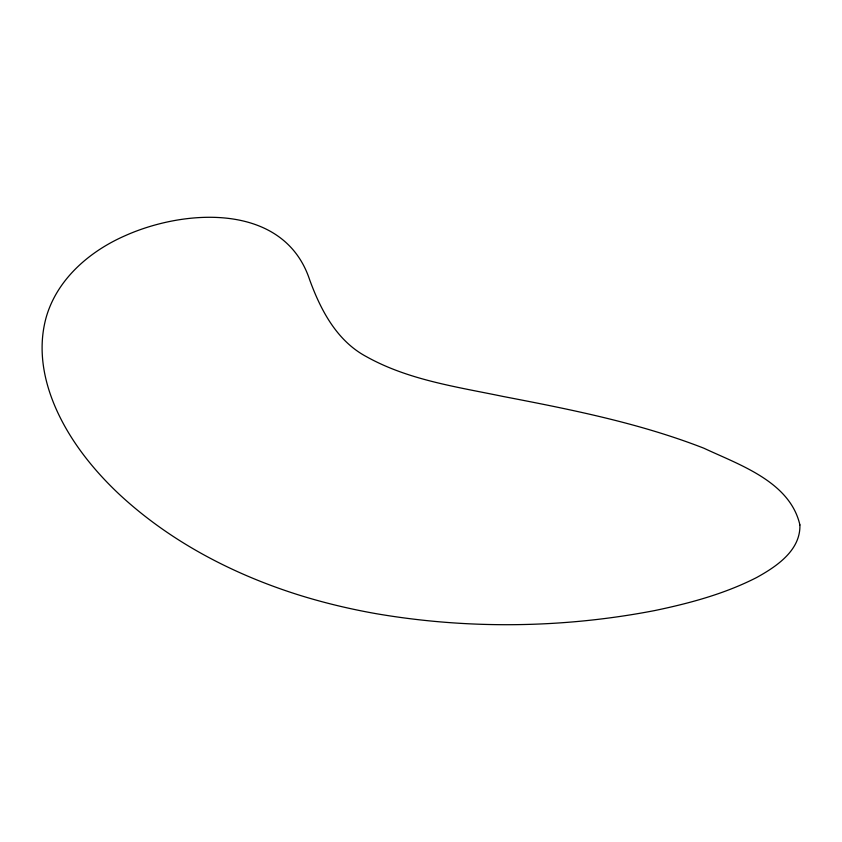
<?xml version="1.0" encoding="UTF-8"?>
<svg xmlns="http://www.w3.org/2000/svg" width="842" height="842" viewBox="0 0 842 842"><rect width="100%" height="100%" fill="white"/><g stroke="black" fill="none" stroke-linecap="round" stroke-linejoin="round"><path stroke-width="1.26" d="M799.9 524.913C800.679 550.415 776.461 566.571 756.653 577.517C724.678 593.873 689.714 603.261 654.718 610.566C563.151 628.227 468.352 629.416 376.416 613.723A421.6 243.412 0 0 1 298.036 594.747C232.634 574.044 170.179 541.501 119.648 494.643A553.289 319.434 0 0 1 82.253 453.133C53.93 415.095 33.038 365.533 46.068 317.76C56.846 279.428 89.347 251.421 124.774 235.865C185.156 208.616 284.122 202.469 309.667 279.818C320.728 310.14 336.811 340.884 366.449 356.671C408.296 380.026 456.606 386.804 502.885 396.424C570.823 409.486 639.194 423 703.87 448.207C739.581 464.973 789.933 481.635 799.9 524.913"/></g></svg>
